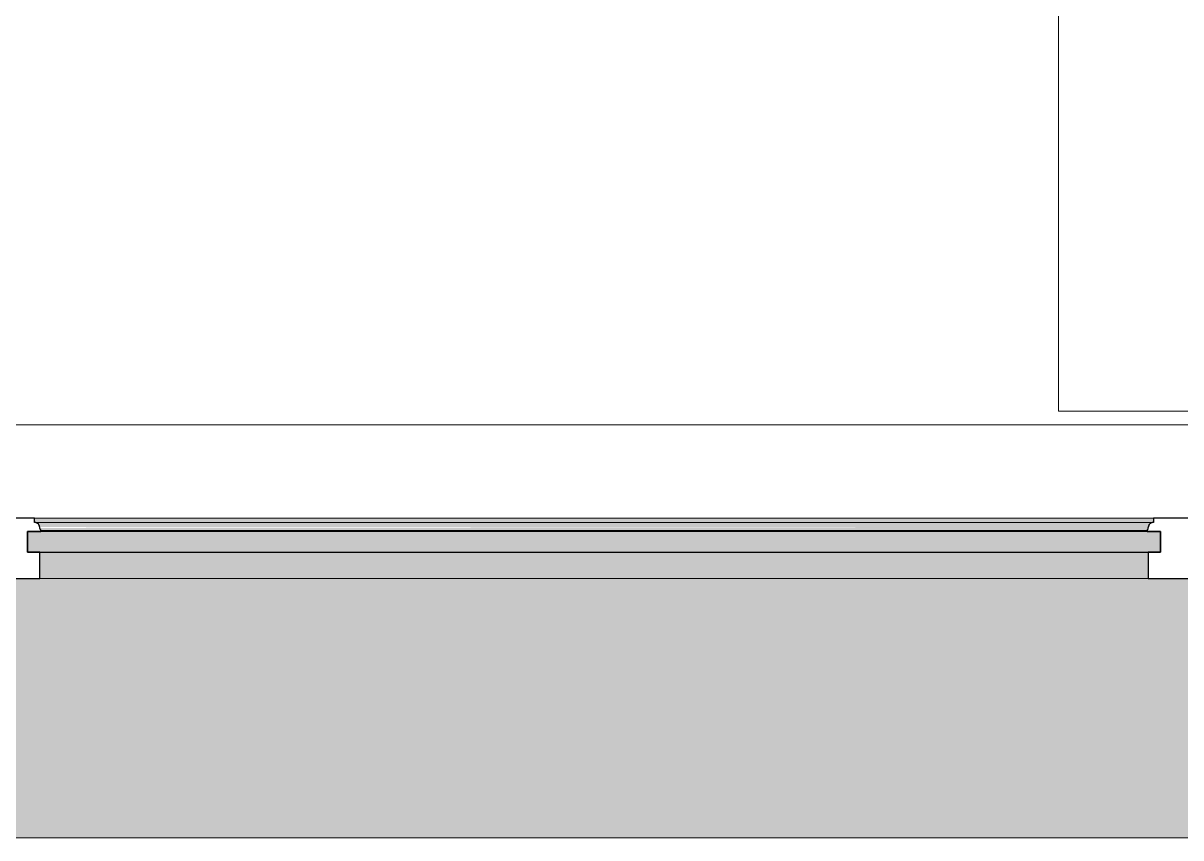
# Model space of a CAD drawing. Header units: millimetres. Extents: x 155927 to 326028, y -36033 to 97293.
# Drawn here: x 165830 to 167156, y 8897 to 9829 of the extents above; entities that cross this region are included whole.
import ezdxf

# ---------------------------------------------------------------- set-up
doc = ezdxf.new("R2010")
doc.units = ezdxf.units.MM
doc.header["$MEASUREMENT"] = 0
for name, color, linetype, lineweight in [('A-GLAZ', 7, 'CONTINUOUS', 9), ('I-FURN', 8, 'CONTINUOUS', 9), ('I-WALL', 7, 'CONTINUOUS', 9)]:
    doc.layers.add(name, color=color, linetype=linetype, lineweight=lineweight)

msp = doc.modelspace()

# ---------------------------------------------------------------- hatches: boundary and pattern name
at = {"layer": 'A-GLAZ'}
for points in [[(167120.8, 9257.5), (167124.6, 9257.5), (167124.6, 9262.5), (165843, 9262.5), (165843, 9257.5), (167118.8, 9257.5)], [(167118.8, 9252.6), (167120.6, 9256.2), (167120.8, 9257.5), (165845.9, 9257), (165848.6, 9253.9), (165849.3, 9252.6), (167118.4, 9252.6)], [(167132.6, 9223.6), (167132.6, 9247.5), (165835.1, 9247.5), (165835.1, 9223.6)], [(167117.4, 9248.6), (167118.6, 9252.6), (165849, 9251.5), (165850.3, 9248.6), (165972.3, 9248.6)], [(167117.4, 9247.5), (167117.4, 9248.6), (165972.3, 9247.5)], [(167118.6, 9193.6), (167118.6, 9223.6), (165849, 9223.6), (165849, 9193.6)], [(177667.8, 8896.6), (177667.8, 8933.6), (177567.8, 8933.6), (177567.8, 9198.3), (177563.5, 9198.3), (177563.5, 9193.6), (176172.2, 9193.6), (176172.2, 9198.3), (174967.5, 9198.3), (174967.5, 9193.6), (173576.2, 9193.6), (173576.2, 9198.3), (172371.5, 9198.3), (172371.5, 9193.6), (170980.2, 9193.6), (170980.2, 9198.3), (169775.5, 9198.3), (169775.5, 9193.6), (168384.2, 9193.6), (168384.2, 9198.3), (167179.5, 9198.3), (167179.5, 9193.6), (165788.2, 9193.6), (165788.2, 9198.3), (165783.8, 9198.3), (165783.8, 8896.6), (177567.8, 8896.6)]]:
    msp.add_hatch(color=256, dxfattribs=at).paths.add_polyline_path(points, flags=0)
h = msp.add_hatch(color=256, dxfattribs=at)
h.paths.add_polyline_path([(168443.4, 9255.8), (168440.6, 9257.5), (168441.9, 9256.4), (168443, 9255.9)], flags=0)
h.paths.add_polyline_path([(176231.4, 9255.8), (176228.6, 9257.5), (176229.9, 9256.4), (176231, 9255.9)], flags=0)
h.paths.add_polyline_path([(173635.4, 9255.8), (173632.6, 9257.5), (173633.9, 9256.4), (173635, 9255.9)], flags=0)
h.paths.add_polyline_path([(171039.4, 9255.8), (171036.6, 9257.5), (171037.9, 9256.4), (171039, 9255.9)], flags=0)
h.paths.add_polyline_path([(165847.4, 9255.8), (165844.6, 9257.5), (165845.9, 9256.4), (165847, 9255.9)], flags=0)

# ---------------------------------------------------------------- linework, layer by layer
at = {"layer": 'A-GLAZ', "lineweight": 30}
for p, q in [((165843, 9262.5), (165783.8, 9262.5)), ((165843, 9257.5), (165843, 9262.5)), ((165844.6, 9257.5), (165843, 9257.5)), ((167124.6, 9257.5), (167123.1, 9257.5)), ((167124.6, 9262.5), (167124.6, 9257.5)), ((167183.8, 9262.5), (167124.6, 9262.5)), ((167132.6, 9247.5), (165835.1, 9247.5)), ((165835.1, 9247.5), (165835.1, 9223.6)), ((165835.1, 9223.6), (165835.1, 9247.5)), ((165835.1, 9247.5), (165850.3, 9247.5)), ((165850.3, 9247.5), (165850.3, 9248.6)), ((167117.4, 9248.6), (167117.4, 9247.5)), ((167117.4, 9247.5), (167132.6, 9247.5)), ((167132.6, 9223.6), (167132.6, 9247.5)), ((167132.6, 9247.5), (167132.6, 9223.6)), ((165835.1, 9223.6), (167132.6, 9223.6)), ((165849, 9223.6), (165835.1, 9223.6)), ((165849, 9193.6), (165849, 9223.6)), ((167132.6, 9223.6), (167118.6, 9223.6)), ((167118.6, 9223.6), (167118.6, 9193.6)), ((165788.2, 9193.6), (165849, 9193.6)), ((167118.6, 9193.6), (167179.5, 9193.6))]:
    msp.add_line(p, q, dxfattribs=at)
at = {"layer": 'A-GLAZ'}
for p, q in [((167124.6, 9262.5), (165843, 9262.5)), ((165843, 9257.5), (165844.6, 9257.5)), ((165844.6, 9257.5), (167123.1, 9257.5)), ((167123.1, 9257.5), (167124.6, 9257.5)), ((165850.3, 9248.6), (167117.4, 9248.6)), ((165849, 9193.6), (167118.6, 9193.6)), ((165783.8, 8896.6), (177667.8, 8896.6))]:
    msp.add_line(p, q, dxfattribs=at)
at = {"layer": 'A-GLAZ', "lineweight": 30}
for centre, radius, start, end in [((165843.5, 9252.2), 5.36, 3.4261, 78.0476), ((167124.2, 9252.2), 5.36, 101.9524, 176.5739), ((165856.2, 9253), 7.4, 183.4261, 216.5739), ((167111.5, 9253), 7.4, 323.4261, 356.5739)]:
    msp.add_arc(centre, radius, start, end, dxfattribs=at)
at = {"layer": 'A-GLAZ'}
for points, knots in [([(165847, 9256.2), (165846.9, 9256.4), (165846.5, 9256.7), (165845.7, 9257.2), (165845, 9257.4), (165844.6, 9257.5)], [-0.4, -0.4, -0.4, -0.4, -0.3, -0.2, 0, 0, 0, 0]), ([(167123.1, 9257.5), (167122.6, 9257.4), (167122, 9257.2), (167121.2, 9256.7), (167120.8, 9256.4), (167120.6, 9256.2)], [0, 0, 0, 0, 0.2, 0.3, 0.4, 0.4, 0.4, 0.4]), ([(165848.8, 9252.6), (165848.8, 9253), (165848.7, 9253.7), (165848.3, 9254.6), (165848.1, 9255), (165848, 9255.2)], [-1, -1, -1, -1, -0.8, -0.7, -0.6, -0.6, -0.6, -0.6]), ([(167119.7, 9255.2), (167119.6, 9255), (167119.4, 9254.6), (167119, 9253.7), (167118.9, 9253), (167118.8, 9252.6)], [0.6, 0.6, 0.6, 0.6, 0.7, 0.8, 1, 1, 1, 1])]:
    msp.add_open_spline(points, degree=3, knots=knots, dxfattribs=at)
for points in [[(165850.3, 9248.6), (165850, 9249), (165849.7, 9249.4), (165849.5, 9249.8)], [(167118.1, 9249.8), (167117.9, 9249.4), (167117.7, 9249), (167117.4, 9248.6)]]:
    msp.add_open_spline(points, degree=3, dxfattribs=at)
at = {"layer": 'I-FURN'}
for p, q in [((167016.1, 10185.3), (167016.1, 9385.3)), ((167016.1, 9385.3), (167185.4, 9385.3))]:
    msp.add_line(p, q, dxfattribs=at)
at = {"layer": 'I-WALL'}
msp.add_line((165783.8, 9369.6), (167183.8, 9369.6), dxfattribs=at)

doc.saveas('drawing.dxf')
